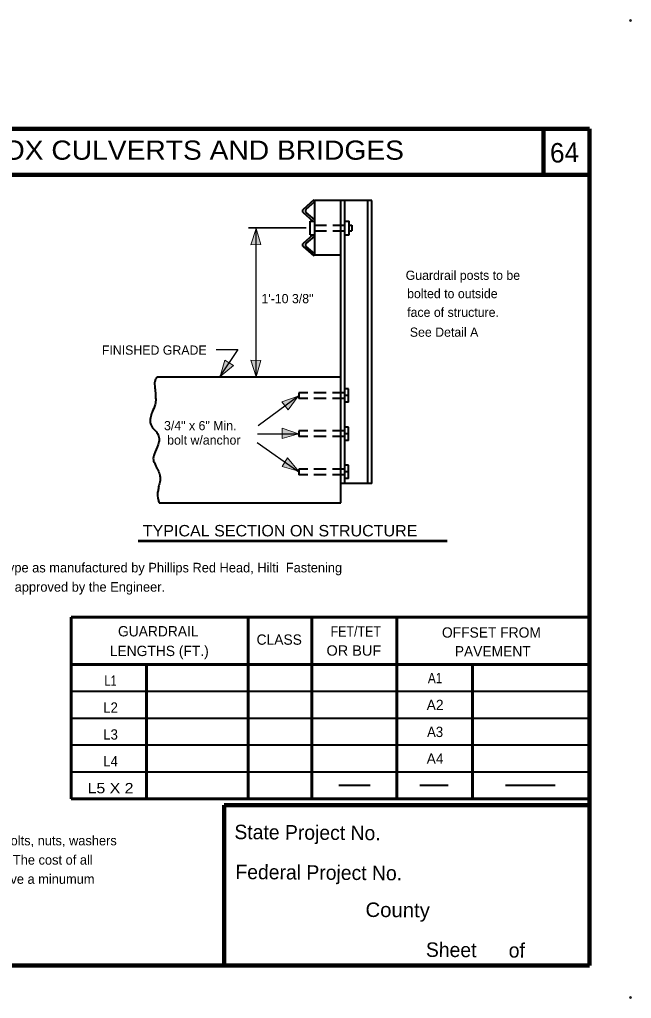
# Model space of a CAD drawing. Extents: x -9570 to -7975, y -68362 to -56618.
# Drawn here: x -8722 to -7975, y -68362 to -67167 of the extents above; entities that cross this region are included whole.
import ezdxf
from ezdxf.enums import TextEntityAlignment as Align

# ---------------------------------------------------------------- set-up
doc = ezdxf.new("R2010")
doc.units = 0
doc.header["$LTSCALE"] = 5
doc.header["$PDMODE"] = 32
doc.header["$PDSIZE"] = 2.5
doc.linetypes.add('MEDIUM_DASHED', pattern=[4.5, 3, -1.5])
doc.layers.add('1', color=7, linetype='Continuous', lineweight=13)
doc.layers.add('3', color=7, linetype='Continuous', lineweight=40)

msp = doc.modelspace()

# ---------------------------------------------------------------- hatches: boundary and pattern name
at = {"layer": '1'}
for points in [[(-8433.1, -67421.48), (-8439.74, -67441.56), (-8427.24, -67441.4)], [(-8476.86, -67602.4), (-8460.6, -67588.88), (-8471.28, -67582.4)], [(-8433.1, -67602.64), (-8439.74, -67582.54), (-8427.24, -67582.72)], [(-8381.76, -67626.3), (-8401.74, -67633.24), (-8394.02, -67643.06)], [(-8381.42, -67672.2), (-8401.52, -67665.56), (-8401.34, -67678.06)], [(-8381.48, -67718.12), (-8394.86, -67701.72), (-8401.44, -67712.36)]]:
    msp.add_hatch(color=256, dxfattribs=at).paths.add_polyline_path(points)

# ---------------------------------------------------------------- linework, layer by layer
at = {"layer": '1', "lineweight": 100}
for p, q in [((-8026.28, -67300.06), (-9518.5, -67300.06)), ((-8082.54, -67300.06), (-8082.54, -67356.3)), ((-8026.28, -67300.06), (-8026.28, -68321.48)), ((-8026.28, -67356.3), (-9518.5, -67356.3)), ((-8472, -68125.8), (-8026.28, -68125.8)), ((-8472, -68125.8), (-8472, -68321.48)), ((-8026.28, -68321.48), (-8666.42, -68321.48))]:
    msp.add_line(p, q, dxfattribs=at)
msp.add_lwpolyline([(-9518.5, -67303.56), (-9518.5, -68321.48), (-8027.74, -68321.48)], dxfattribs=at)
at = {"layer": '1'}
for points in [[(-8433.1, -67421.48), (-8439.74, -67441.56), (-8427.24, -67441.4)], [(-8476.86, -67602.4), (-8460.6, -67588.88), (-8471.28, -67582.4)], [(-8433.1, -67602.64), (-8439.74, -67582.54), (-8427.24, -67582.72)], [(-8381.76, -67626.3), (-8401.74, -67633.24), (-8394.02, -67643.06)], [(-8381.42, -67672.2), (-8401.52, -67665.56), (-8401.34, -67678.06)], [(-8381.48, -67718.12), (-8394.86, -67701.72), (-8401.44, -67712.36)]]:
    msp.add_lwpolyline(points, close=True, dxfattribs=at)
for p in [(-7976.34, -67167.84), (-7976.34, -68360.44)]:
    msp.add_point(p, dxfattribs=at)
at = {"layer": '3'}
for p, q in [((-8362.82, -67386.76), (-8375.88, -67398.44)), ((-8362.08, -67389.3), (-8372.28, -67398.44)), ((-8362.82, -67386.76), (-8362.08, -67389.3)), ((-8325.02, -67732.96), (-8325.02, -67387.64)), ((-8296.68, -67732.96), (-8296.68, -67387.64)), ((-8292.02, -67732.96), (-8292.02, -67387.64)), ((-8375.88, -67402.04), (-8363.88, -67412.7)), ((-8372.28, -67402.04), (-8362.08, -67411.2)), ((-8367.34, -67420.96), (-8367.34, -67412.7)), ((-8367.34, -67412.7), (-8362.08, -67412.7)), ((-8325.02, -67412.7), (-8319.78, -67412.7)), ((-8319.78, -67429.2), (-8319.78, -67412.7)), ((-8367.34, -67429.2), (-8367.34, -67420.96)), ((-8319.78, -67417.5), (-8316.18, -67417.5)), ((-8319.78, -67424.4), (-8316.18, -67424.4)), ((-8316.18, -67417.5), (-8316.18, -67424.4)), ((-8363.88, -67429.2), (-8375.88, -67440)), ((-8362.08, -67430.84), (-8372.28, -67440)), ((-8367.34, -67429.2), (-8362.08, -67429.2)), ((-8325.02, -67429.2), (-8319.78, -67429.2)), ((-8375.88, -67443.6), (-8362.82, -67455.16)), ((-8372.28, -67443.6), (-8362.08, -67452.76)), ((-8362.08, -67452.76), (-8362.82, -67455.16)), ((-8329.68, -67454.24), (-8362.08, -67454.24)), ((-8553.34, -67602.76), (-8329.68, -67602.76)), ((-8320.38, -67617.6), (-8325.02, -67617.6)), ((-8320.38, -67633.8), (-8320.38, -67617.6)), ((-8320.38, -67625.7), (-8325.02, -67625.7)), ((-8320.38, -67633.8), (-8325.02, -67633.8)), ((-8320.38, -67664.24), (-8325.02, -67664.24)), ((-8320.38, -67680.44), (-8320.38, -67664.24)), ((-8320.38, -67672.36), (-8325.02, -67672.36)), ((-8320.38, -67680.44), (-8325.02, -67680.44)), ((-8320.38, -67710.76), (-8325.02, -67710.76)), ((-8320.38, -67726.96), (-8320.38, -67710.76)), ((-8320.38, -67718.84), (-8325.02, -67718.84)), ((-8292.02, -67732.96), (-8329.68, -67732.96)), ((-8320.38, -67726.96), (-8325.02, -67726.96)), ((-8551.68, -67756.8), (-8329.68, -67756.8)), ((-8566.98, -67986.9), (-8658.78, -67986.9)), ((-8442.78, -67986.9), (-8566.98, -67986.9)), ((-8365.22, -67986.9), (-8442.78, -67986.9)), ((-8261.58, -67986.9), (-8365.22, -67986.9)), ((-8294.14, -68101.64), (-8332.08, -68101.64)), ((-8198.88, -68101.64), (-8233.22, -68101.64)), ((-8068.22, -68101.64), (-8128.68, -68101.64))]:
    msp.add_line(p, q, dxfattribs=at)
at = {"layer": '3', "lineweight": 35}
msp.add_line((-8371.98, -67420.96), (-8442.62, -67420.96), dxfattribs=at)
at = {"layer": '3', "lineweight": 25}
for p, q in [((-8433.34, -67420.96), (-8433.34, -67602.76)), ((-8481.94, -67569.3), (-8455.38, -67569.3)), ((-8455.38, -67569.3), (-8477.88, -67602.76)), ((-8430.62, -67662.3), (-8380.98, -67625.7)), ((-8431.38, -67672.34), (-8380.98, -67672.34)), ((-8431.82, -67683), (-8380.98, -67718.84))]:
    msp.add_line(p, q, dxfattribs=at)
at = {"layer": '3', "linetype": 'MEDIUM_DASHED'}
for p, q in [((-8362.08, -67417.5), (-8319.78, -67417.5)), ((-8362.08, -67424.4), (-8319.78, -67424.4)), ((-8325.02, -67622.24), (-8380.98, -67622.24)), ((-8380.98, -67622.24), (-8380.98, -67629.16)), ((-8325.02, -67629.16), (-8380.98, -67629.16)), ((-8325.02, -67668.9), (-8380.98, -67668.9)), ((-8380.98, -67668.9), (-8380.98, -67675.8)), ((-8325.02, -67675.8), (-8380.98, -67675.8)), ((-8325.02, -67715.4), (-8380.98, -67715.4)), ((-8380.98, -67715.4), (-8380.98, -67722.3)), ((-8325.02, -67722.3), (-8380.98, -67722.3))]:
    msp.add_line(p, q, dxfattribs=at)
at = {"layer": '3', "lineweight": 53}
msp.add_line((-8577.18, -67803.16), (-8200.08, -67803.16), dxfattribs=at)
at = {"layer": '3', "lineweight": 60}
for p, q in [((-8026.82, -67896.16), (-8658.78, -67896.16)), ((-8658.78, -67896.16), (-8658.78, -68118.16)), ((-8442.78, -67896.16), (-8442.78, -68118.16)), ((-8365.22, -67896.16), (-8365.22, -68118.16)), ((-8261.58, -67896.16), (-8261.58, -68118.16)), ((-8026.82, -67896.16), (-8026.82, -68118.16)), ((-8442.78, -67954.04), (-8658.78, -67954.04)), ((-8566.98, -67954.04), (-8566.98, -68118.16)), ((-8365.22, -67954.04), (-8442.78, -67954.04)), ((-8169.18, -67954.04), (-8169.18, -68118.16)), ((-8026.82, -68118.16), (-8658.78, -68118.16))]:
    msp.add_line(p, q, dxfattribs=at)
at = {"layer": '3'}
for points in [[(-8292.02, -67387.64), (-8362.08, -67387.64), (-8362.08, -67454.24)], [(-8329.68, -67756.8), (-8329.68, -67732.96), (-8329.68, -67602.76), (-8329.68, -67387.64)], [(-8026.82, -67986.9), (-8169.18, -67986.9), (-8261.58, -67986.9)], [(-8026.82, -68019.76), (-8566.98, -68019.76), (-8658.78, -68019.76)], [(-8026.82, -68052.6), (-8566.98, -68052.6), (-8658.78, -68052.6)], [(-8026.82, -68085.3), (-8566.98, -68085.3), (-8658.78, -68085.3)]]:
    msp.add_lwpolyline(points, dxfattribs=at)
at = {"layer": '3', "lineweight": 60}
msp.add_lwpolyline([(-8026.82, -67954.04), (-8261.58, -67954.04), (-8365.22, -67954.04)], dxfattribs=at)
at = {"layer": '3'}
for centre, start, end in [((-8374.32, -67400.24), 131.98721, 228.25195), ((-8370.73, -67400.25), 132.02627, 227.97373), ((-8374.32, -67441.79), 132.08916, 228.33092), ((-8370.73, -67441.8), 132.02627, 227.97373)]:
    msp.add_arc(centre, 2.34, start, end, dxfattribs=at)
msp.add_spline([(-8553.34, -67602.76), (-8555.28, -67604.84), (-8556.78, -67608.3), (-8557.08, -67611.9), (-8556.18, -67620.16), (-8556.02, -67627.04), (-8555.74, -67630.2), (-8556.48, -67636.64), (-8560.08, -67645.96), (-8562.18, -67653), (-8562.62, -67656.6), (-8561.74, -67660.96), (-8560.08, -67664.24), (-8558.74, -67666.04), (-8555.74, -67669.04), (-8553.02, -67672.96), (-8551.98, -67676.4), (-8551.54, -67679.84), (-8551.82, -67681.96), (-8552.74, -67685.56), (-8557.54, -67697.4), (-8558.42, -67700.56), (-8558.58, -67704.16), (-8557.54, -67707.16), (-8556.62, -67708.64), (-8555.14, -67712.7), (-8553.18, -67716.3), (-8550.78, -67722.9), (-8550.34, -67727.4), (-8550.78, -67731.44), (-8552.14, -67737.16), (-8552.42, -67738.96), (-8553.34, -67743.9), (-8552.74, -67752.6), (-8551.68, -67756.8)], degree=3, dxfattribs=at)

# ---------------------------------------------------------------- texts
at = {"layer": '1'}
for s, height, rotation, p in [('64', 23.78, 2.121, (-8074.06, -67341.44)), ('State Project No.', 17.66, 359.537, (-8459.72, -68167.18)), ('Federal Project No.', 17.66, 359.537, (-8458.48, -68215.92)), ('Sheet      of', 17.66, 359.537, (-8225.98, -68310.92))]:
    msp.add_text(s, height=height, rotation=rotation, dxfattribs=at).set_placement(p)
at = {"layer": '1', "width": 1.05}
msp.add_text('County', height=17.66, rotation=359.537, dxfattribs=at).set_placement((-8299.72, -68262.18))
at = {"layer": '3'}
for s, height, width, p in [('  GUARDRAIL INSTALLATION ON BOX CULVERTS AND BRIDGES ', 23.4, 1.1, (-8776.79, -67337.7)), ('FET/TET', 12.6, 0.9, (-8311.55, -67920)), ('OR BUF', 12.6, 1.05, (-8313.87, -67943.24)), ('A1', 12.6, 0.85, (-8214.71, -67976.84)), ('L1', 12.6, 0.8, (-8610.82, -67980)), ('L2', 12.6, 0.95, (-8610.79, -68012.84)), ('L3', 12.6, 0.95, (-8610.78, -68045.7)), ('A3', 12.6, 0.95, (-8214.69, -68042.56)), ('L4', 12.6, 0.95, (-8610.79, -68078.4)), ('L5 X 2', 12.6, 1.15, (-8610.8, -68111.24))]:
    msp.add_text(s, height=height, dxfattribs=dict(at, width=width)).set_placement(p, align=Align.CENTER)
for s, height, p in [('Guardrail posts to be', 11.25, (-8250.62, -67484.4)), ('bolted to outside', 11.25, (-8248.82, -67506.76)), ('1\'-10 3/8"', 11.25, (-8426.58, -67512.9)), ('face of structure.', 11.25, (-8248.82, -67529.56)), ('See Detail A', 11.25, (-8245.54, -67553.84)), ('FINISHED GRADE', 11.25, (-8621.42, -67575.76)), ('3/4" x 6" Min.', 11.25, (-8545.54, -67667.96)), ('bolt w/anchor', 11.25, (-8541.68, -67685.56)), ('Anchors are to be expanding steel  type as manufactured by Phillips Red Head, Hilti  Fastening', 11.7, (-8986.54, -67841.56)), ('Systems, Molly Parabolt or equal  as approved by the Engineer.', 11.7, (-8986.08, -67865.1)), ('Guardrail  to be attached to the structure at a maximum of 3\'-1 1/2" post spacings along the entire length. All bolts, nuts, washers', 11.7, (-9493.62, -68174.8)), ('and plates are to be galvanized and meet strength requirements of similar items as depicted in the Standards. The cost of all', 11.7, (-9493.62, -68198.36)), ('necessary hardware and installation is to be included in the unit price bid for guardrail. L1, L2, L3 and L4 to have a minumum', 11.7, (-9493.18, -68221.76))]:
    msp.add_text(s, height=height, dxfattribs=at).set_placement(p)
at = {"layer": '3', "width": 1.05}
msp.add_text('TYPICAL SECTION ON STRUCTURE', height=13.95, dxfattribs=at).set_placement((-8571.48, -67797.6))
at = {"layer": '3'}
for s, p in [('GUARDRAIL', (-8552.6, -67919.7)), ('CLASS', (-8404.94, -67929.9)), ('OFFSET FROM', (-8145.96, -67921.2)), ('LENGTHS (FT.)', (-8551.37, -67943.7)), ('PAVEMENT', (-8144.32, -67944.16)), ('A2', (-8214.7, -68009.7)), ('A4', (-8214.7, -68075.24))]:
    msp.add_text(s, height=12.6, dxfattribs=at).set_placement(p, align=Align.CENTER)

doc.saveas('drawing.dxf')
